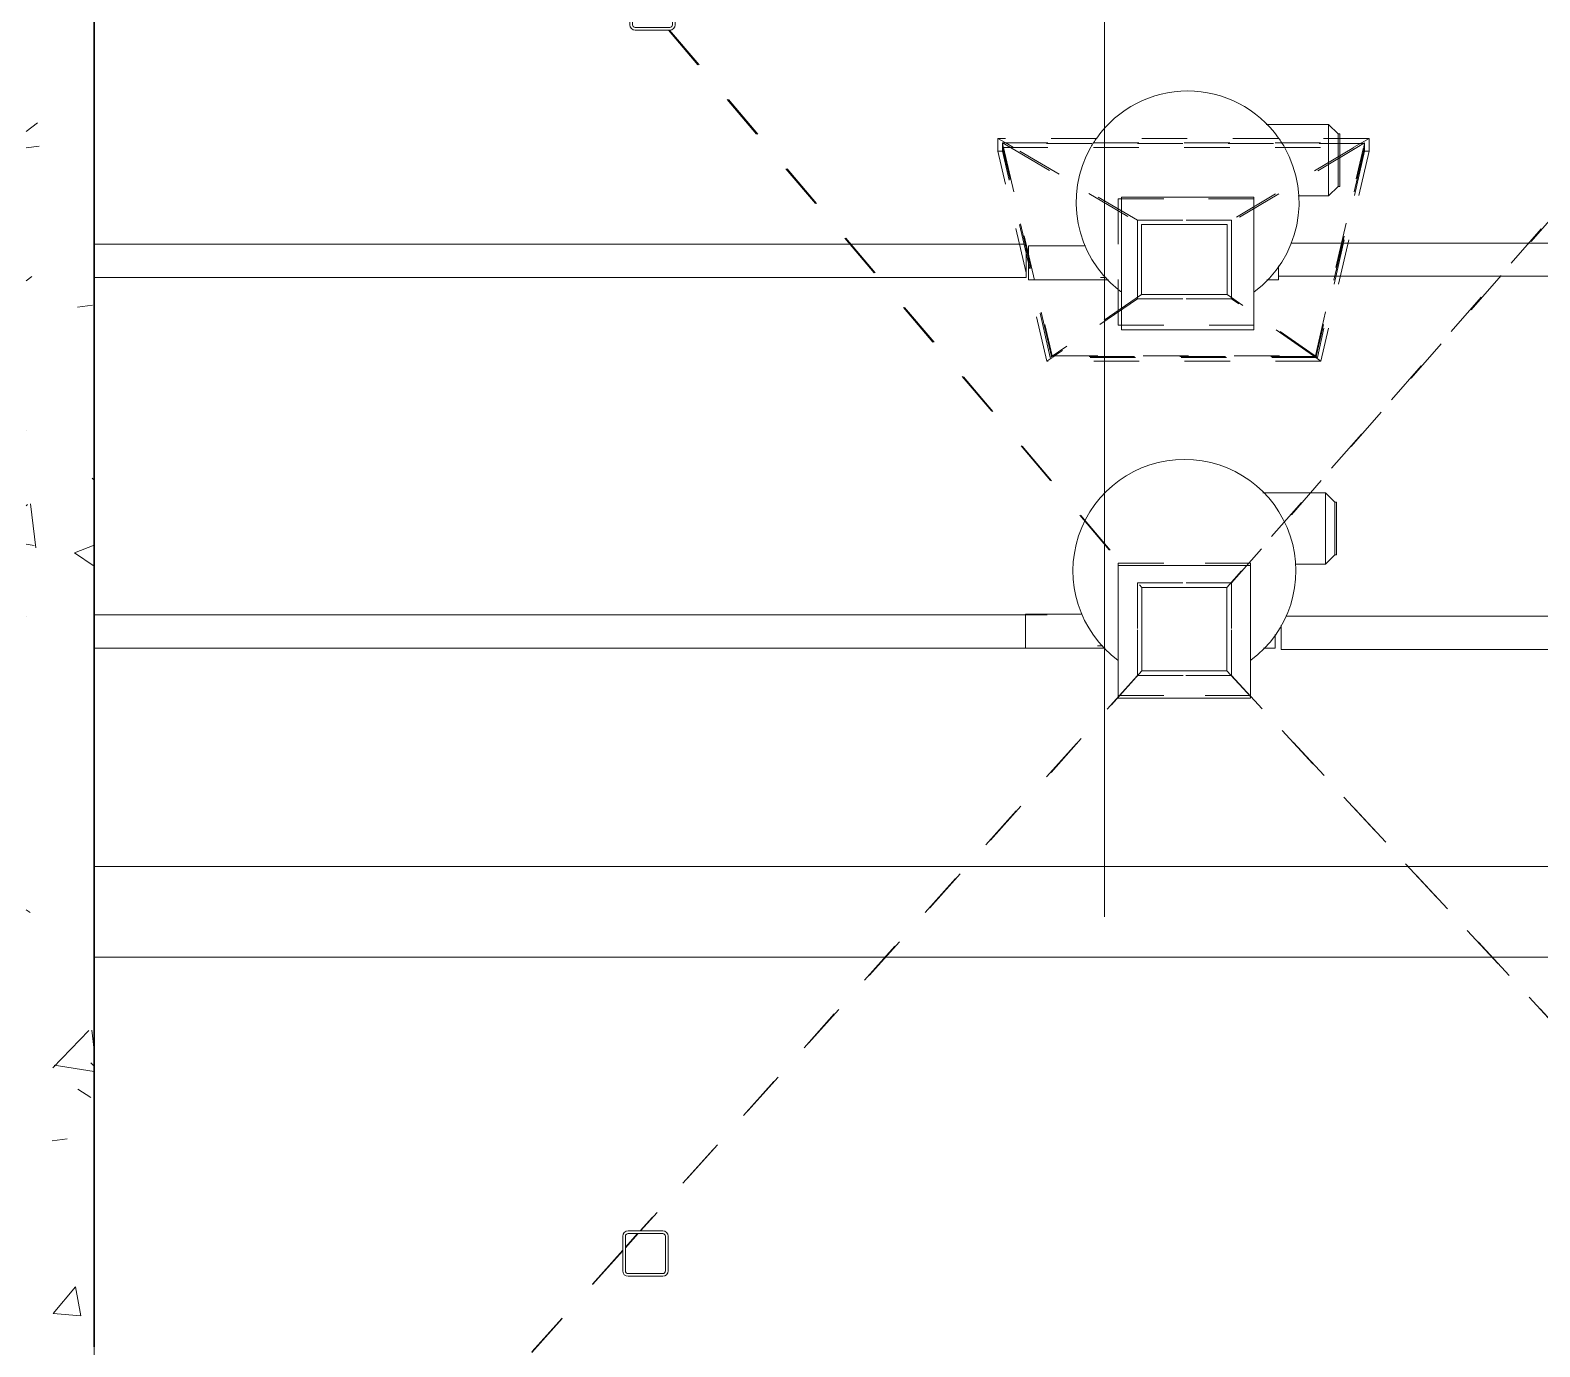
# Model space of a CAD drawing. Header units: metres. Extents: x -3 to 175, y -5 to 18.
# Drawn here: x 43.632 to 46.955, y 7.823 to 10.72 of the extents above; entities that cross this region are included whole.
import ezdxf

# ---------------------------------------------------------------- set-up
doc = ezdxf.new("R2010")
doc.units = ezdxf.units.M
doc.linetypes.add('Basculante', pattern=[0.003969, 0.002381, -0.001587])
for name, color, linetype, lineweight in [('A-GENM', 7, 'Continuous', 9), ('A-WALL-PATT', 7, 'Continuous', 35), ('G-ANNO-SYMB', 7, 'Continuous', 9), ('I-WALL', 7, 'Continuous', 9), ('M-EQPM', 7, 'Continuous', 9), ('P-PIPE', 7, 'Continuous', 9), ('S-BEAM', 7, 'Continuous', 9), ('S-COLS', 7, 'Continuous', 9)]:
    doc.layers.add(name, color=color, linetype=linetype, lineweight=lineweight)

# ---------------------------------------------------------------- blocks, each defined once
blk = doc.blocks.new('M_Estanque Alimentación-3 - M_Estanque Alimentación-3-2957581-N-Estancos')
at = {"layer": 'A-GENM', "color": 9, "linetype": 'Basculante', "true_color": 0xc0c0c0}
for p, q in [((-2.6671, 2.3995), (2.7233, 2.3995)), ((-1.368, 1.2363), (-2.6671, 2.3995)), ((-2.666, 2.3995), (2.7233, 2.3995)), ((-1.3669, 1.2363), (-2.666, 2.3995)), ((-1.3301, 1.2024), (-1.3613, 1.2303)), ((-1.3301, 1.2034), (-1.3602, 1.2303)), ((-0.1017, 0.1035), (-1.3241, 1.198)), ((-0.0917, 0.0935), (-1.3241, 1.197)), ((1.3183, 1.133), (0.0917, 0.0935)), ((1.3183, 1.1358), (0.1017, 0.1035)), ((0.5898, 0.3029), (1.0521, 0.4103)), ((0.5982, 0.2952), (1.0521, 0.4003)), ((0.6, 0.2926), (1.0602, 0.4003)), ((1.0521, 0.4103), (1.0521, 0.4003)), ((1.0602, 0.4103), (1.0521, 0.4103)), ((1.0521, 0.4003), (1.0602, 0.4003)), ((1.069, 0.4103), (1.0602, 0.4103)), ((1.069, 0.4003), (1.0602, 0.3982)), ((1.0602, 0.4003), (1.0602, -0.3964)), ((1.0602, 0.4003), (1.069, 0.4003)), ((1.0602, 0.4003), (1.0703, 0.4003)), ((1.0703, 0.4003), (1.0602, 0.3831)), ((1.0803, 0.4103), (1.069, 0.4103)), ((1.069, -0.3964), (1.069, 0.4003)), ((1.0703, 0.4003), (1.0703, -0.3964)), ((1.0704, 0.3934), (1.0803, 0.4103)), ((1.0803, -0.4064), (1.0803, 0.4103)), ((1.0602, 0.3982), (0.6013, 0.2907)), ((1.0602, 0.3831), (0.8906, 0.0944)), ((0.9001, 0.1035), (1.0602, 0.3761)), ((1.0602, 0.3761), (1.0703, 0.3933)), ((0.5898, -0.3004), (0.5898, 0.3029)), ((0.5916, 0.3003), (0.5898, 0.3029)), ((0.5975, 0.2916), (0.5916, 0.3003)), ((0.5982, -0.2926), (0.5982, 0.2952)), ((0.7366, 0.0944), (0.5982, 0.2952)), ((0.6013, 0.2862), (0.5982, 0.2906)), ((0.6, -0.2901), (0.6, 0.2926)), ((0.6013, 0.2907), (0.6, 0.2926)), ((0.6013, 0.2907), (0.6013, -0.2882)), ((0.7272, 0.1035), (0.6013, 0.2862)), ((0.1456, 0.1456), (-0.1456, 0.1456)), ((-0.1456, 0.1456), (-0.1456, -0.1456)), ((-0.1456, -0.1456), (-0.1456, 0.1456)), ((-0.1456, 0.1456), (0.1456, 0.1456)), ((0.1456, -0.1456), (0.1456, 0.1456)), ((0.1456, 0.1456), (0.1456, -0.1456)), ((0.9471, 0.1456), (0.6693, 0.1456)), ((0.6693, 0.1456), (0.9471, 0.1456)), ((0.6693, 0.1456), (0.6693, -0.1527)), ((0.6693, 0.1456), (0.6693, -0.1527)), ((0.9471, -0.1527), (0.9471, 0.1456)), ((0.9471, 0.1456), (0.9471, -0.1527)), ((-0.1017, 0.1035), (0.1017, 0.1035)), ((0.1017, 0.1035), (-0.1017, 0.1035)), ((-0.1017, 0.1035), (0.1017, 0.1035)), ((-0.1017, -0.1028), (-0.1017, 0.1025)), ((-0.1017, 0.1025), (-0.1017, -0.1028)), ((-0.1017, -0.1028), (-0.1017, 0.1025)), ((0.1017, 0.1035), (0.1017, -0.1035)), ((0.1017, -0.1035), (0.1017, 0.1035)), ((0.1017, 0.1035), (0.1017, -0.1035)), ((0.7272, 0.1035), (0.9001, 0.1035)), ((0.7272, -0.1035), (0.7272, 0.1035)), ((0.9001, 0.1035), (0.7272, 0.1035)), ((0.7272, 0.1035), (0.7272, -0.1035)), ((0.7272, -0.1035), (0.7272, 0.1035)), ((0.7272, 0.1035), (0.9001, 0.1035)), ((0.9001, 0.1035), (0.9001, -0.1035)), ((0.9001, -0.1035), (0.9001, 0.1035)), ((0.9001, 0.1035), (0.9001, -0.1035)), ((-0.0917, 0.0935), (-0.0917, -0.0935)), ((0.0917, 0.0935), (-0.0917, 0.0935)), ((-0.0917, -0.0935), (-0.0917, 0.0935)), ((-0.0917, 0.0935), (0.0917, 0.0935)), ((-0.0917, 0.0935), (-0.0917, -0.0935)), ((0.0917, 0.0935), (-0.0917, 0.0935)), ((0.0917, -0.0935), (0.0917, 0.0935)), ((0.0917, 0.0935), (0.0917, -0.0935)), ((0.0917, -0.0935), (0.0917, 0.0935)), ((0.7366, 0.0944), (0.7366, -0.0944)), ((0.8906, 0.0944), (0.7366, 0.0944)), ((0.7366, 0.0944), (0.7366, -0.0944)), ((0.8906, 0.0944), (0.7366, 0.0944)), ((0.7366, 0.0944), (0.8906, 0.0944)), ((0.7366, -0.0944), (0.7366, 0.0944)), ((0.8906, -0.0944), (0.8906, 0.0944)), ((0.8906, -0.0944), (0.8906, 0.0944)), ((0.8906, 0.0944), (0.8906, -0.0944)), ((-1.3236, -1.234), (-0.0917, -0.0935)), ((-0.0917, -0.0935), (0.0917, -0.0935)), ((0.0917, -0.0935), (-0.0917, -0.0935)), ((-0.0917, -0.0935), (0.0917, -0.0935)), ((1.3321, -1.1804), (0.0917, -0.0935)), ((0.5982, -0.2926), (0.7366, -0.0944)), ((0.7366, -0.0944), (0.8906, -0.0944)), ((0.7366, -0.0944), (0.8906, -0.0944)), ((0.8906, -0.0944), (0.7366, -0.0944)), ((1.0602, -0.3794), (0.8906, -0.0944)), ((-0.1017, -0.1035), (-1.3236, -1.2347)), ((0.1017, -0.1035), (-0.1017, -0.1035)), ((-0.1017, -0.1035), (0.1017, -0.1035)), ((0.1017, -0.1035), (-0.1017, -0.1035)), ((0.1017, -0.1035), (1.3296, -1.1808)), ((0.6013, -0.2839), (0.7272, -0.1035)), ((0.9001, -0.1035), (0.7272, -0.1035)), ((0.7272, -0.1035), (0.9001, -0.1035)), ((0.9001, -0.1035), (0.7272, -0.1035)), ((1.0602, -0.3726), (0.9001, -0.1035)), ((-0.1456, -0.1456), (0.1456, -0.1456)), ((0.1456, -0.1456), (-0.1456, -0.1456)), ((0.9471, -0.1527), (0.6693, -0.1527)), ((0.6693, -0.1527), (0.9471, -0.1527)), ((0.5898, -0.3004), (0.5916, -0.2978)), ((0.5916, -0.2978), (0.5976, -0.2892)), ((0.5982, -0.2883), (0.6013, -0.2839)), ((1.0521, -0.3964), (0.5982, -0.2926)), ((0.6, -0.2901), (0.6013, -0.2882)), ((1.0602, -0.3964), (0.6, -0.2901)), ((0.6013, -0.2882), (1.0602, -0.3943)), ((1.0521, -0.4064), (0.5898, -0.3004)), ((1.0602, -0.3964), (1.0521, -0.3964)), ((1.0521, -0.3964), (1.0521, -0.4064)), ((1.0703, -0.3964), (1.0602, -0.3794)), ((1.069, -0.3964), (1.0602, -0.3964)), ((1.0703, -0.3964), (1.0602, -0.3964)), ((1.0803, -0.4064), (1.0605, -0.3732)), ((1.0613, -0.3946), (1.069, -0.3964)), ((1.0521, -0.4064), (1.0602, -0.4064)), ((1.0602, -0.4064), (1.0686, -0.4064)), ((1.0689, -0.4064), (1.0803, -0.4064))]:
    blk.add_line(p, q, dxfattribs=at)
blk = doc.blocks.new('M_Equipo Salida estanque - M_Equipo Salida estanque-V25-N-Estancos')
at = {"layer": 'M-EQPM'}
for p, q in [((-0.1509, 0.3351), (-0.1509, 0.3312)), ((-0.093, 0.3351), (-0.1509, 0.3351)), ((-0.0351, 0.3351), (-0.093, 0.3351)), ((-0.0351, 0.3312), (-0.0351, 0.3351)), ((-0.1509, 0.3312), (-0.1717, 0.3104)), ((-0.1717, 0.3104), (-0.1717, 0.1729)), ((-0.1717, 0.3104), (-0.093, 0.3104)), ((-0.1509, 0.3312), (-0.093, 0.3312)), ((-0.093, 0.3312), (-0.0351, 0.3312)), ((-0.093, 0.3104), (-0.0143, 0.3104)), ((-0.0143, 0.3104), (-0.0351, 0.3312)), ((-0.0143, 0.2436), (-0.0143, 0.3104)), ((0.1401, 0.2), (0.1704, 0.2)), ((0.1704, 0.1743), (0.1704, 0.2)), ((-0.0115, 0.1457), (0.2741, 0.1457)), ((-0.0115, 0.1457), (-0.0115, -0.1456)), ((0.2741, 0.1457), (0.2805, 0.1457)), ((0.2805, 0.1457), (0.2805, -0.1457)), ((0.2741, -0.1457), (-0.0115, -0.1457)), ((0.2805, -0.1457), (0.2741, -0.1457)), ((0.1704, -0.3501), (0.1704, -0.1743)), ((0.0952, -0.2249), (0.0952, -0.3501)), ((0.0952, -0.3501), (0.1328, -0.3501)), ((0.1328, -0.3501), (0.1704, -0.3501))]:
    blk.add_line(p, q, dxfattribs=at)
at = {"layer": 'M-EQPM', "flags": 128}
blk.add_lwpolyline([(0.1653, -0.1794), (0.1653, -0.1828), (0.1653, -0.1868), (0.1653, -0.1908), (0.1653, -0.1915)], dxfattribs=at)
at = {"layer": 'M-EQPM'}
for start, end in [(36.6141, 180), (180, 323.4385)]:
    blk.add_arc((0, 0), 0.2453, start, end, dxfattribs=at)
blk = doc.blocks.new('M_Equipo Salida estanque - M_Equipo Salida estanque-V26-N-Estancos')
at = {"layer": 'M-EQPM'}
for p, q in [((-0.1509, 0.3351), (-0.1509, 0.3312)), ((-0.1421, 0.3351), (-0.1509, 0.3351)), ((-0.1215, 0.3351), (-0.1411, 0.3351)), ((-0.093, 0.3351), (-0.1215, 0.3351)), ((-0.0351, 0.3351), (-0.093, 0.3351)), ((-0.0351, 0.3312), (-0.0351, 0.3351)), ((-0.1509, 0.3312), (-0.1717, 0.3104)), ((-0.1717, 0.3104), (-0.1717, 0.1729)), ((-0.1716, 0.3104), (-0.1419, 0.3104)), ((-0.1509, 0.3312), (-0.1421, 0.3312)), ((-0.141, 0.3312), (-0.1215, 0.3312)), ((-0.1408, 0.3104), (-0.1211, 0.3104)), ((-0.1215, 0.3312), (-0.093, 0.3312)), ((-0.1211, 0.3104), (-0.093, 0.3104)), ((-0.093, 0.3312), (-0.0351, 0.3312)), ((-0.093, 0.3104), (-0.0143, 0.3104)), ((-0.0143, 0.3104), (-0.0351, 0.3312)), ((-0.0143, 0.2436), (-0.0143, 0.3104)), ((0.1401, 0.2), (0.1704, 0.2)), ((0.1704, 0.1743), (0.1704, 0.2)), ((-0.0115, 0.1457), (-0.0079, 0.1457)), ((-0.0115, 0.1457), (-0.0115, -0.1457)), ((-0.0079, 0.1457), (0.2698, 0.1457)), ((0.2698, 0.1457), (0.2805, 0.1457)), ((0.2805, 0.1457), (0.2805, -0.1457)), ((-0.0079, -0.1457), (-0.0115, -0.1457)), ((0.2698, -0.1457), (-0.0079, -0.1457)), ((0.2805, -0.1457), (0.2698, -0.1457)), ((0.1704, -0.337), (0.1704, -0.1743)), ((0.0952, -0.2249), (0.0952, -0.3501)), ((0.0952, -0.3501), (0.114, -0.3501)), ((0.1141, -0.3501), (0.1328, -0.3501)), ((0.1339, -0.3501), (0.1516, -0.3501)), ((0.1519, -0.3501), (0.1704, -0.3501)), ((0.1704, -0.3391), (0.1704, -0.337)), ((0.1704, -0.3501), (0.1704, -0.3402))]:
    blk.add_line(p, q, dxfattribs=at)
at = {"layer": 'M-EQPM', "flags": 128}
blk.add_lwpolyline([(0.1653, -0.1794), (0.1653, -0.1828), (0.1653, -0.1868), (0.1653, -0.1908), (0.1653, -0.1915)], dxfattribs=at)
at = {"layer": 'M-EQPM'}
for start, end in [(36.5615, 119.7583), (125.3096, 180), (119.7583, 125.3096), (180, 234.6904), (240.2417, 321.4286), (321.5075, 323.4385), (234.6904, 240.2417)]:
    blk.add_arc((0, 0), 0.2453, start, end, dxfattribs=at)
blk = doc.blocks.new('FCA_N_Columna de acero - 100x100mm-2958316-N-Estancos')
at = {"layer": 'S-COLS'}
for p, q in [((-0.05, -0.0184), (-0.05, 0.038)), ((-0.044, 0.038), (-0.044, -0.0184)), ((-0.038, 0.05), (0.038, 0.05)), ((0.038, 0.044), (-0.038, 0.044)), ((0.044, -0.0184), (0.044, 0.038)), ((0.05, 0.038), (0.05, -0.0184)), ((-0.05, -0.038), (-0.05, -0.0184)), ((-0.044, -0.0184), (-0.044, -0.038)), ((0.044, -0.038), (0.044, -0.0184)), ((0.05, -0.0184), (0.05, -0.038)), ((-0.038, -0.044), (0.038, -0.044)), ((0.038, -0.05), (-0.038, -0.05))]:
    blk.add_line(p, q, dxfattribs=at)
for centre, radius, start, end in [((-0.038, 0.038), 0.012, 90, 180), ((-0.038, 0.038), 0.006, 90, 180), ((0.038, 0.038), 0.012, 360, 90), ((0.038, 0.038), 0.006, 360, 90), ((-0.038, -0.038), 0.012, 180, 270), ((-0.038, -0.038), 0.006, 180, 270), ((0.038, -0.038), 0.012, 270, 360), ((0.038, -0.038), 0.006, 270, 360)]:
    blk.add_arc(centre, radius, start, end, dxfattribs=at)
blk = doc.blocks.new('FCA_N_Columna de acero - 100x100mm-V29-N-Estancos')
at = {"layer": 'S-COLS'}
for p, q in [((-0.05, -0.038), (-0.05, 0.038)), ((-0.044, 0.038), (-0.044, -0.038)), ((-0.038, 0.05), (0.038, 0.05)), ((0.038, 0.044), (-0.038, 0.044)), ((0.044, -0.038), (0.044, 0.038)), ((0.05, 0.038), (0.05, -0.038)), ((-0.038, -0.044), (0.038, -0.044)), ((0.038, -0.05), (-0.038, -0.05))]:
    blk.add_line(p, q, dxfattribs=at)
for centre, radius, start, end in [((-0.038, 0.038), 0.012, 90, 180), ((-0.038, 0.038), 0.006, 90, 180), ((0.038, 0.038), 0.012, 360, 90), ((0.038, 0.038), 0.006, 360, 90), ((-0.038, -0.038), 0.012, 180, 270), ((-0.038, -0.038), 0.006, 180, 270), ((0.038, -0.038), 0.012, 270, 360), ((0.038, -0.038), 0.006, 270, 360)]:
    blk.add_arc(centre, radius, start, end, dxfattribs=at)

msp = doc.modelspace()

# ---------------------------------------------------------------- hatches: boundary and pattern name
at = {"layer": 'A-WALL-PATT', "lineweight": 9}
h = msp.add_hatch(dxfattribs=at)
h.set_pattern_fill('FP_1', color=256, style=0, pattern_type=2)
h.set_pattern_definition([(50, (30.7992, 0), (0.728738, -0.06376), [0.0762, -0.8382]), (355, (30.7992, 0), (-0.14097, 0.764224), [0.06096, -0.67056]), (100.451, (30.85994, -0.0053), (0.58777, 0.70047), [0.06476, -0.71236]), (46.184, (30.7992, 0.2032), (1.084314, -0.168175), [0.1143, -1.257]), (96.636, (30.8896, 0.1892), (0.94999, 0.98975), [0.09714, -1.069]), (351.184, (30.7992, 0.2032), (0.94969, 0.990147), [0.09144, -1.006]), (21, (30.9008, 0.1524), (0.606457, -0.409065), [0.0762, -0.8382]), (326, (30.9008, 0.1524), (0.247208, 0.73675), [0.06096, -0.67056]), (71.451, (30.95135, 0.1183), (0.85367, 0.327687), [0.06476, -0.71236]), (37.5, (30.7992, 0), (0.0123552, 0.3382243), [0.03353, -0.6289, 0.03353, -0.64719, -0.6731]), (37.5, (30.7992, 0), (0.0123552, 0.3382243), [-1.343, 0.03353, -0.63957]), (7.5, (30.7992, 0), (0.2672815, 0.4007255), [0.03353, -0.35458, 0.03353, -0.61366, -0.25654]), (7.5, (30.7992, 0), (0.2672815, 0.4007255), [-1.035, 0.03353, -0.22301]), (327.5, (30.57264, 0), (0.542363, -0.022921), [0.03353, -0.22047, 0.03353, -0.75895, -1.052]), (327.5, (30.57264, 0), (0.542363, -0.022921), [-1.046, 0.03353, -1.018]), (317.5, (30.47104, 0), (0.592516, 0.101701), [0.03353, -0.29667, 0.03353, -0.49276, -0.74676]), (317.5, (30.47104, 0), (0.592516, 0.101701), [-0.85649, 0.03353, -0.71323])])
h.paths.add_polyline_path([(43.7729, 0.123), (43.7729, 6.5676), (43.6229, 6.5676), (43.6229, 6.4695), (43.6261, 6.4695), (43.6261, 5.5816), (43.6229, 5.5816), (43.6229, 0.123), (43.7039, 0.123)])
h.paths.add_polyline_path([(43.7039, 6.7176), (43.7729, 6.7182), (43.7729, 6.7648), (43.6229, 6.7648), (43.6229, 6.7176)])
h.paths.add_polyline_path([(43.6229, 7.8227), (43.7729, 7.8227), (43.7729, 13.1528), (43.6229, 13.1528), (43.6229, 7.8293)])

# ---------------------------------------------------------------- linework, layer by layer
at = {"layer": 'G-ANNO-SYMB', "lineweight": 18}
msp.add_line((45.9968, 8.7693), (45.9968, 14.5589), dxfattribs=at)
at = {"layer": 'I-WALL', "lineweight": 35}
msp.add_line((43.7729, 12.1254), (43.7729, 7.8227), dxfattribs=at)
at = {"layer": 'P-PIPE'}
for p, q in [((45.8219, 10.2491), (43.7729, 10.2491)), ((45.824, 10.2491), (45.822, 10.2491)), ((45.824, 10.2397), (45.824, 10.2491)), ((45.824, 10.2309), (45.824, 10.2384)), ((46.5202, 10.2519), (46.4064, 10.2519)), ((47.1487, 10.2519), (46.5204, 10.2519)), ((45.824, 10.1878), (45.824, 10.2304)), ((46.3797, 10.2017), (46.3797, 10.1789)), ((43.7729, 10.1761), (45.824, 10.1761)), ((45.824, 10.1761), (45.824, 10.1868)), ((46.3797, 10.1789), (46.5034, 10.1789)), ((46.5043, 10.1789), (47.1487, 10.1789)), ((45.8704, 9.4335), (43.7729, 9.4335)), ((46.385, 9.4109), (46.385, 9.3575)), ((47.54, 9.4305), (46.3956, 9.4305)), ((43.7729, 9.3605), (45.8704, 9.3605)), ((46.385, 9.3575), (47.54, 9.3575))]:
    msp.add_line(p, q, dxfattribs=at)
at = {"layer": 'S-BEAM'}
for p, q in [((47.5457, 8.88), (43.7729, 8.88)), ((43.7729, 8.88), (43.7729, 8.68)), ((43.7729, 8.68), (47.5456, 8.68))]:
    msp.add_line(p, q, dxfattribs=at)

# ---------------------------------------------------------------- block references
at = {"layer": 'A-GENM', "color": 9, "linetype": 'Basculante', "true_color": 0xc0c0c0, "rotation": 90.00000000000011}
msp.add_blockref('M_Estanque Alimentación-3 - M_Estanque Alimentación-3-2957581-N-Estancos', (46.1724, 9.402), dxfattribs=at)
at = {"layer": 'M-EQPM', "rotation": 269.999999999999}
for name, p in [('M_Equipo Salida estanque - M_Equipo Salida estanque-V26-N-Estancos', (46.1795, 10.3412)), ('M_Equipo Salida estanque - M_Equipo Salida estanque-V25-N-Estancos', (46.1724, 9.5305))]:
    msp.add_blockref(name, p, dxfattribs=at)
at = {"layer": 'S-COLS'}
for name, p in [('FCA_N_Columna de acero - 100x100mm-V29-N-Estancos', (45.0017, 10.7703)), ('FCA_N_Columna de acero - 100x100mm-2958316-N-Estancos', (44.9861, 8.0279))]:
    msp.add_blockref(name, p, dxfattribs=at)

doc.saveas('drawing.dxf')
